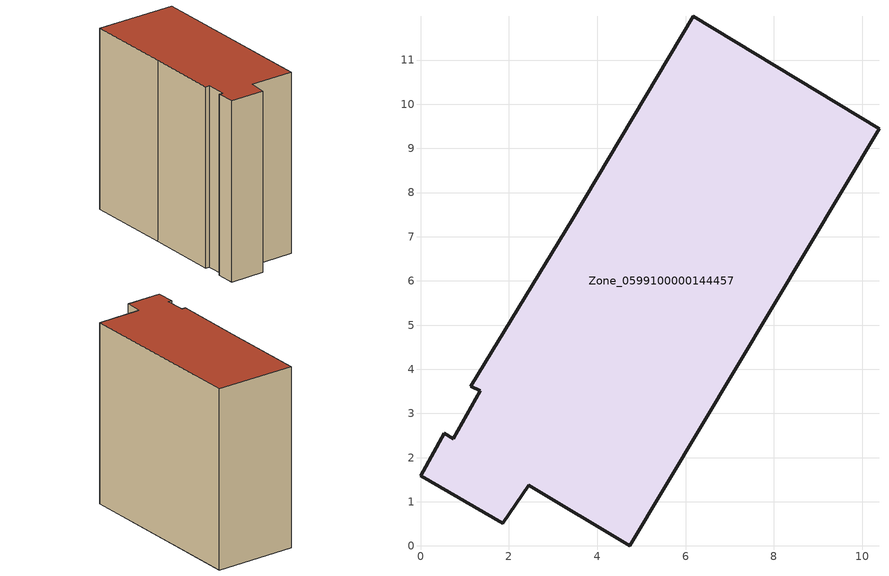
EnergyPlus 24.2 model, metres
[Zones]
Zone_0599100000144457
 floor ground (C_G): 1.36,3.51 1.14,3.61 3.44,7.41 6.17,12 10.38,9.45 4.74,0 2.45,1.37 1.86,0.51 0,1.59 0.54,2.56 0.74,2.43 z0
 wall outside (C_F): 1.86,0.51 2.45,1.37 4.74,0 10.38,9.45 6.17,12 3.44,7.41 1.14,3.61 1.36,3.51 0.74,2.43 0.54,2.56 0,1.59 1.86,0.51 z0:10.98
 roof outside (C_R): 1.14,3.61 1.36,3.51 0.74,2.43 0.54,2.56 0,1.59 1.86,0.51 2.45,1.37 4.74,0 10.38,9.45 6.17,12 3.44,7.41 z10.98
[BUILDING]
Pand.0599100000144457: North Axis=0; Terrain=City; Loads Convergence Tolerance Value=0.04; Temperature Convergence Tolerance Value=0.4; Solar Distribution=FullExterior; Maximum Number of Warmup Days=25; Minimum Number of Warmup Days=1
[Site:Location]
Rotterdam.The.Hague.AP_ZH_NLD Design_Conditions: Latitude=51.96; Longitude=4.45; Time Zone=1; Elevation=-4.5
[SITE:GROUNDTEMPERATURE:BUILDINGSURFACE]
18, 18, 18, 18, 18, 18, 18, 18, 18, 18, 18, 18
[MATERIAL] Thermal Absorptance=0.9; Solar Absorptance=0.7; Visible Absorptance=0.7
Name | Roughness | Thickness | Conductivity | Density | Specific Heat
G.TI.1946 | MediumSmooth | 0.15 | 1 | 540 | 1210
F.TI.1946 | Rough | 0.3 | 0.857143 | 1920 | 840
R.TI.1946 | MediumRough | 0.2 | 0.1 | 1500 | 1000
[CONSTRUCTION]
C_G: G.TI.1946
C_F: F.TI.1946
C_R: R.TI.1946
[ZONE]
Zone_0599100000144457: Type=1; Multiplier=1; Ceiling Height=Autocalculate; Volume=Autocalculate; Floor Area=autocalculate; Part of Total Floor Area=Yes
[ZONEINFILTRATION:DESIGNFLOWRATE]
Infil_Zone_0599100000144457: Zone or ZoneList or Space or SpaceList=Zone_0599100000144457; Schedule=AlwaysOn; Design Flow Rate Calculation Method=Flow/Area; Flow Rate per Floor Area=0.003; Constant Term Coefficient=1; Temperature Term Coefficient=0; Velocity Term Coefficient=0; Velocity Squared Term Coefficient=0
[HVACTEMPLATE:ZONE:IDEALLOADSAIRSYSTEM]
Zone_0599100000144457: Maximum Heating Supply Air Temperature=50; Minimum Cooling Supply Air Temperature=13; Maximum Heating Supply Air Humidity Ratio=0.0156; Minimum Cooling Supply Air Humidity Ratio=0.0077; Heating Limit=NoLimit; Cooling Limit=NoLimit; Dehumidification Control Type=ConstantSensibleHeatRatio; Cooling Sensible Heat Ratio=0.7; Dehumidification Setpoint=60; Humidification Control Type=None; Humidification Setpoint=30; Outdoor Air Method=None; Outdoor Air Flow Rate per Person=0.00944; Outdoor Air Flow Rate per Zone Floor Area=0; Outdoor Air Flow Rate per Zone=0; Demand Controlled Ventilation Type=None; Outdoor Air Economizer Type=NoEconomizer; Heat Recovery Type=None; Sensible Heat Recovery Effectiveness=0.7; Latent Heat Recovery Effectiveness=0.65
[ZONECONTROL:THERMOSTAT]
ThermostatControl_Zone_0599100000144457: Zone or ZoneList=Zone_0599100000144457; Control Type Schedule=DualSetpointControlType; Control 1=Thermostat_Zone_0599100000144457; Temperature Difference Between Cutout And Setpoint=0
[THERMOSTATSETPOINT:DUALSETPOINT]
Thermostat_Zone_0599100000144457: Heating Setpoint Temperature Schedule=HeatingSetpoint_Zone_0599100000144457; Cooling Setpoint Temperature Schedule=CoolingSetpoint_Zone_0599100000144457
[SCHEDULE:COMPACT]
HeatingSetpoint_Zone_0599100000144457: Through: 12/31, For: AllDays, Until: 24:00, 21
CoolingSetpoint_Zone_0599100000144457: Through: 12/31, For: AllDays, Until: 24:00, 24
DualSetpointControlType: Through: 12/31, For: AllDays, Until: 24:00, 4
AlwaysOn: Through: 12/31, For: AllDays, Until: 24:00, 1
